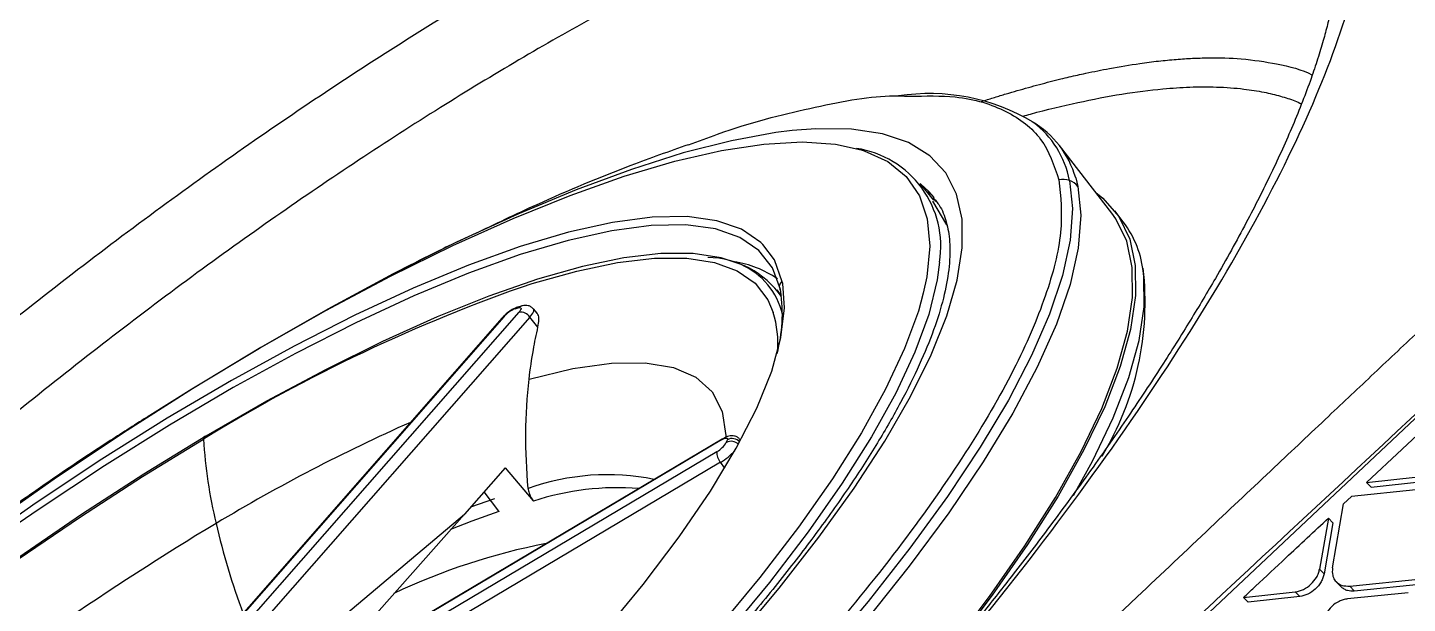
# Model space of a CAD drawing. Extents: x 0 to 84, y -21 to 126.
# Drawn here: x 66.344 to 69.27, y 12.891 to 14.113 of the extents above; entities that cross this region are included whole.
import ezdxf

# ---------------------------------------------------------------- set-up
doc = ezdxf.new("R2010")
doc.units = 0
doc.header["$MEASUREMENT"] = 0
doc.layers.add('1', color=4, linetype='Continuous')

# ---------------------------------------------------------------- blocks, each defined once
blk = doc.blocks.new('PRODIGY')
at = {"layer": '1', "color": 3, "linetype": 'Continuous', "lineweight": 25}
for p, q in [((67.665, 11.7548), (70.1624, 14.1091)), ((68.6434, 13.7194), (68.5323, 13.8629)), ((68.5668, 13.7943), (68.5713, 13.7762)), ((68.2659, 13.7469), (68.2371, 13.7827)), ((68.2937, 13.695), (68.2636, 13.745)), ((68.6677, 13.7008), (68.6496, 13.7242)), ((67.9427, 13.5442), (67.9333, 13.5564)), ((67.9453, 13.57), (67.9445, 13.5739)), ((67.3911, 13.5223), (67.383, 13.5198)), ((67.3505, 13.4973), (66.5632, 12.5986)), ((67.3537, 13.4993), (66.5664, 12.6006)), ((66.5989, 12.6105), (67.3862, 13.5093)), ((67.4089, 13.4986), (66.6216, 12.5999)), ((67.4263, 13.4775), (67.4089, 13.4986)), ((67.4244, 13.5071), (67.4166, 13.5161)), ((69.3628, 13.316), (69.1837, 13.1479)), ((67.8154, 13.238), (66.6768, 12.5613)), ((67.8169, 13.2399), (66.6783, 12.5632)), ((66.6673, 12.5368), (67.8059, 13.2135)), ((67.8135, 13.1905), (66.6748, 12.5138)), ((67.3567, 13.179), (67.2703, 13.0804)), ((67.3567, 13.179), (67.4162, 13.1088)), ((67.8225, 13.1783), (67.8135, 13.1905)), ((69.1837, 13.1479), (69.2929, 13.1596)), ((69.1933, 13.138), (69.1837, 13.1479)), ((69.1933, 13.138), (69.3025, 13.1497)), ((67.3341, 13.1132), (67.2833, 13.0953)), ((67.3432, 13.0865), (67.3122, 13.1282)), ((69.135, 13.1023), (69.1515, 13.1178)), ((69.2883, 13.1324), (69.1515, 13.1178)), ((67.3432, 13.0865), (67.3436, 13.086)), ((67.4166, 13.1082), (67.4162, 13.1088)), ((69.1115, 12.9668), (69.135, 13.1023)), ((66.7103, 12.6084), (67.2703, 13.0804)), ((66.9613, 12.7314), (67.2703, 13.0804)), ((69.103, 13.0722), (69.0841, 12.9639)), ((69.1125, 13.0623), (69.0937, 12.954)), ((69.103, 13.0722), (69.1125, 13.0623)), ((69.0841, 12.9639), (69.0937, 12.954)), ((69.1194, 12.937), (69.1289, 12.9271)), ((69.1481, 12.9277), (69.3, 12.9429)), ((68.9227, 12.9034), (69.0325, 12.9156)), ((69.0421, 12.9056), (69.0325, 12.9156)), ((69.272, 12.9133), (69.1435, 12.9006)), ((69.1577, 12.9178), (69.1481, 12.9277)), ((69.1577, 12.9178), (69.3095, 12.933)), ((68.9323, 12.8935), (68.9227, 12.9034)), ((69.0421, 12.9056), (68.9323, 12.8935))]:
    blk.add_line(p, q, dxfattribs=at)
at = {"layer": '1', "color": 3, "linetype": 'Continuous', "lineweight": 25, "flags": 128}
for points in [[(67.9653, 13.8948), (67.9308, 13.8905), (67.8369, 13.8733), (67.7345, 13.8472), (67.6244, 13.8123), (67.507, 13.7689), (67.3833, 13.7172), (67.2537, 13.6576), (67.1192, 13.5903), (66.9805, 13.5158), (66.8384, 13.4344), (66.6937, 13.3468), (66.5473, 13.2533), (66.4001, 13.1546), (66.2529, 13.0511)], [(67.8445, 12.8119), (67.9378, 12.9235), (68.0221, 13.0317), (68.0969, 13.1359), (68.1618, 13.2356), (68.2163, 13.3301), (68.2603, 13.4188), (68.2934, 13.5014), (68.3154, 13.5772), (68.3263, 13.6458), (68.3258, 13.7069), (68.3141, 13.7601), (68.2912, 13.805), (68.2573, 13.8414), (68.2125, 13.8691), (68.1571, 13.888), (68.0914, 13.8979), (68.0158, 13.8987), (67.9653, 13.8948)], [(66.5972, 13.2872), (66.6918, 13.3467), (66.8353, 13.433), (66.9761, 13.5127), (67.1133, 13.5854), (67.246, 13.6506), (67.3734, 13.7079), (67.4948, 13.7571), (67.6094, 13.7977), (67.7165, 13.8295), (67.8154, 13.8523), (67.9055, 13.8661), (67.9864, 13.8706), (68.0574, 13.866), (68.1118, 13.8541)], [(68.1118, 13.8541), (68.1181, 13.8521), (68.1682, 13.8291), (68.2073, 13.7972), (68.2353, 13.7564), (68.252, 13.7072), (68.2571, 13.6497), (68.2508, 13.5844), (68.2435, 13.5497)], [(68.5536, 13.7889), (68.5598, 13.7292), (68.5548, 13.6618), (68.5386, 13.587), (68.5113, 13.5052), (68.4731, 13.417), (68.424, 13.3226), (68.3645, 13.2228), (68.2948, 13.1179), (68.2153, 13.0085), (68.1263, 12.8953), (68.0285, 12.7787)], [(68.5713, 13.7762), (68.5776, 13.7149), (68.5721, 13.6454), (68.5548, 13.5682), (68.5258, 13.4838), (68.4853, 13.3925), (68.4336, 13.2949), (68.3708, 13.1916), (68.2975, 13.083), (68.2139, 12.9699), (68.1205, 12.8529), (68.0179, 12.7326), (67.9066, 12.6097), (67.7873, 12.4848), (67.6607, 12.3587), (67.5273, 12.2321), (67.3881, 12.1057), (67.2437, 11.9802), (67.0949, 11.8562), (66.9427, 11.7346), (66.7878, 11.6159), (66.6311, 11.5009)], [(68.6097, 13.763), (68.6241, 13.7514), (68.6583, 13.7121), (68.6814, 13.6643), (68.6933, 13.6083), (68.6939, 13.5443), (68.6832, 13.4728), (68.6613, 13.3941), (68.6284, 13.3086), (68.5844, 13.2167), (68.5298, 13.119), (68.4648, 13.016), (68.3897, 12.9082), (68.305, 12.7962)], [(68.2664, 13.7526), (68.2552, 13.7656), (68.2385, 13.7809)], [(67.9031, 13.6532), (67.8988, 13.6574), (67.8581, 13.6852), (67.8058, 13.7035), (67.7425, 13.712), (67.6685, 13.7107), (67.5845, 13.6996), (67.491, 13.6788), (67.3888, 13.6485), (67.2787, 13.6089), (67.1615, 13.5602), (67.038, 13.5029), (66.9093, 13.4374), (66.7763, 13.3642), (66.64, 13.2839), (66.5015, 13.197), (66.3617, 13.1042), (66.2219, 13.0063)], [(68.2998, 12.7942), (68.3843, 12.9058), (68.4591, 13.0133), (68.524, 13.116), (68.5784, 13.2134), (68.6222, 13.305), (68.6551, 13.3903), (68.6769, 13.4688), (68.6875, 13.5401), (68.6869, 13.6038), (68.6751, 13.6597), (68.652, 13.7073), (68.6434, 13.7194)], [(67.9404, 13.5573), (67.9237, 13.6033), (67.895, 13.6403), (67.8545, 13.6679), (67.8027, 13.686), (67.7398, 13.6945), (67.6663, 13.6932), (67.5828, 13.6822), (67.49, 13.6616), (67.3885, 13.6315), (67.2791, 13.5921), (67.1627, 13.5438), (67.0401, 13.4869), (66.9122, 13.4218), (66.7801, 13.3491), (66.6448, 13.2693), (66.5072, 13.183), (66.3684, 13.0909), (66.3241, 13.0604)], [(67.9445, 13.5739), (67.9277, 13.6202), (67.9031, 13.6532)], [(68.278, 13.6157), (68.273, 13.5777), (68.2552, 13.5045), (68.2259, 13.4242), (68.1854, 13.3373), (68.1339, 13.2444), (68.0718, 13.1461), (67.9993, 13.0429), (67.9171, 12.9355), (67.8255, 12.8245), (67.7251, 12.7106), (67.6166, 12.5945), (67.5006, 12.477), (67.3779, 12.3587), (67.2491, 12.2405), (67.1151, 12.1229), (66.9767, 12.0067), (66.8347, 11.8927), (66.6901, 11.7816), (66.5437, 11.6739)], [(67.8572, 13.6101), (67.8151, 13.6247), (67.7558, 13.6336), (67.6867, 13.6335), (67.6081, 13.6243), (67.5207, 13.6062), (67.4251, 13.5791), (67.322, 13.5434), (67.2122, 13.4993), (67.0964, 13.4471), (66.9754, 13.3872), (66.8502, 13.32), (66.7216, 13.2459)], [(67.4132, 13.5696), (67.414, 13.5698), (67.5087, 13.5966), (67.5953, 13.6146), (67.6732, 13.6237), (67.7417, 13.6238), (67.8004, 13.615), (67.8489, 13.5972), (67.8869, 13.5706), (67.914, 13.5355), (67.9254, 13.5088)], [(68.5622, 13.1199), (68.6026, 13.1932), (68.6465, 13.2851), (68.6795, 13.3706), (68.7014, 13.4494), (68.712, 13.5209), (68.7114, 13.5849), (68.7108, 13.5906)], [(66.4689, 11.8433), (66.6078, 11.9457), (66.7447, 12.0517), (66.8785, 12.1606), (67.0083, 12.2714), (67.1331, 12.3834), (67.2519, 12.4958), (67.3637, 12.6076), (67.4679, 12.718), (67.5634, 12.8262), (67.6497, 12.9313), (67.7261, 13.0325), (67.792, 13.1292), (67.8469, 13.2205), (67.8903, 13.3057), (67.922, 13.3842), (67.9416, 13.4554), (67.9492, 13.5188), (67.9453, 13.57)], [(68.2435, 13.5497), (68.2331, 13.5116), (68.204, 13.4318), (68.1637, 13.3455), (68.1125, 13.2532), (68.0507, 13.1554), (67.9788, 13.0528), (67.897, 12.946), (67.806, 12.8357), (67.7062, 12.7225), (67.5983, 12.6072), (67.4831, 12.4904), (67.361, 12.3728), (67.233, 12.2552), (67.0998, 12.1384), (66.9623, 12.0229), (66.8212, 11.9096), (66.6774, 11.7991), (66.5319, 11.6921)], [(67.3537, 13.4993), (67.3517, 13.4984), (67.3505, 13.4973)], [(67.3852, 13.5184), (67.3873, 13.5189), (67.389, 13.5188), (67.3901, 13.5183), (67.3905, 13.5173), (67.3904, 13.5158), (67.3895, 13.5139), (67.3881, 13.5117), (67.3862, 13.5093)], [(67.4073, 13.3672), (67.5, 13.3894), (67.5825, 13.4009), (67.654, 13.4017), (67.7137, 13.3917), (67.761, 13.3711), (67.7955, 13.34), (67.817, 13.2987), (67.825, 13.2476), (67.8251, 13.2451)], [(66.7216, 13.2459), (66.5905, 13.1657), (66.458, 13.0797), (66.3249, 12.9886), (66.1923, 12.8932), (66.061, 12.794), (65.9321, 12.6918), (65.8064, 12.5873), (65.6848, 12.4813), (65.5683, 12.3746), (65.4577, 12.2678), (65.3537, 12.1619), (65.2571, 12.0574), (65.1687, 11.9553), (65.089, 11.8562), (65.0187, 11.7609), (64.9581, 11.6699), (64.9079, 11.5841), (64.8682, 11.504), (64.8395, 11.4301), (64.8219, 11.3631), (64.8156, 11.3034), (64.8205, 11.2514), (64.8228, 11.2422)], [(64.9178, 11.589), (64.9201, 11.5933), (64.9699, 11.6783), (65.0299, 11.7684), (65.0996, 11.8629), (65.1785, 11.9611), (65.2662, 12.0622), (65.3618, 12.1657), (65.4648, 12.2707), (65.5744, 12.3764), (65.6899, 12.4822), (65.8103, 12.5872), (65.9348, 12.6907), (66.0626, 12.792), (66.1926, 12.8902), (66.324, 12.9848), (66.4559, 13.075), (66.5872, 13.1602), (66.717, 13.2397)], [(67.8154, 13.238), (67.8185, 13.2397), (67.8214, 13.241), (67.8238, 13.2418), (67.8259, 13.2421), (67.8274, 13.2419), (67.8282, 13.2412), (67.8285, 13.24), (67.8281, 13.2384)], [(67.8154, 13.238), (67.8163, 13.2394), (67.8169, 13.2399)], [(67.3436, 13.086), (67.2857, 13.0654), (67.2411, 13.0479)]]:
    blk.add_lwpolyline(points, dxfattribs=at)
at = {"layer": '1', "color": 3, "linetype": 'Continuous', "lineweight": 25}
for centre, radius, start, end in [((68.2565, 13.5431), 0.4302, 59.2772, 98.7609), ((68.3723, 13.739), 0.2022, 15.8661, 59.605), ((68.355, 13.7512), 0.2021, 10.7419, 53.1351), ((68.0705, 13.6491), 0.2102, 350.8534, 81.325), ((68.5404, 13.7503), 0.0408, 71.0366, 102.8029), ((68.5412, 13.7528), 0.0382, 37.9654, 71.1214), ((68.4942, 13.5695), 0.2176, 5.5439, 37.0965), ((67.7821, 13.4285), 0.197, 35.2475, 88.701), ((67.8073, 13.3938), 0.2253, 55.764, 81.0902), ((67.7949, 13.469), 0.1543, 13.2121, 66.1842), ((68.0819, 13.5309), 0.6322, 328.8125, 6.4991), ((68.5491, 10.2724), 3.4874, 109.0092, 121.6915), ((67.6129, 13.5063), 0.3317, 345.1851, 8.2348), ((67.9494, 13.5639), 0.0112, 116.2595, 215.8822), ((67.7399, 13.5148), 0.2049, 10.9682, 11.9741), ((67.3948, 13.5101), 0.0127, 107.0851, 139.3739), ((67.4, 13.4588), 0.0616, 111.6547, 138.7522), ((67.3868, 13.5078), 0.0126, 107.4275, 139.5235), ((67.9581, 11.6271), 1.9761, 106.8538, 107.0933), ((67.3884, 13.4844), 0.025, 34.8263, 95.0421), ((67.3775, 13.5282), 0.0431, 316.786, 335.4117), ((67.4119, 13.5131), 0.00555, 328.2397, 32.4435), ((67.7101, 13.4436), 0.225, 355.1947, 16.8481), ((68.6612, 9.8789), 3.715, 113.9028, 121.0794), ((66.7214, 13.2413), 0.00465, 87.707, 199.7385), ((67.7629, 13.3028), 1.0478, 183.4485, 193.3608), ((67.7807, 13.2599), 0.0528, 298.4703, 328.6662), ((67.037, 13.5428), 0.8477, 338.523, 338.9542), ((67.836, 13.2137), 0.0214, 44.0796, 118.3766), ((67.8383, 13.2197), 0.0213, 41.8333, 118.585), ((67.8362, 13.2107), 0.0304, 174.7287, 221.6497), ((67.7454, 13.3055), 0.1337, 300.6303, 317.5315), ((67.5737, 12.6642), 0.5, 78.5719, 109.6673), ((67.597, 12.5514), 0.5853, 85.7302, 107.9506), ((69.7727, 8.0076), 5.8914, 120.94253, 128.67437), ((68.342, 13.4349), 1.6417, 193.1783, 200.141), ((67.7032, 11.6799), 1.3631, 100.9837, 115.3009)]:
    blk.add_arc(centre, radius, start, end, dxfattribs=at)
for points, knots in [([(73.7038, 17.6398), (73.5881, 17.5307), (73.3529, 17.3088), (73.0099, 16.9848), (72.6861, 16.6786), (72.3966, 16.4046), (72.1528, 16.1737), (71.9512, 15.9828), (71.7883, 15.8284), (71.6432, 15.6909), (71.5188, 15.5731), (71.4173, 15.477), (71.3359, 15.3999), (71.2411, 15.31), (71.1121, 15.1878), (70.9471, 15.0316), (70.7602, 14.8547), (70.5548, 14.6603), (70.3367, 14.454), (70.0855, 14.2164), (69.8199, 13.9653), (69.5484, 13.7088), (69.3455, 13.5171), (69.2008, 13.3805), (69.097, 13.2825), (68.9815, 13.1734), (68.8462, 13.0458), (68.673, 12.8823), (68.4574, 12.6788), (68.1953, 12.4313), (67.8996, 12.1522), (67.5706, 11.8413), (67.2082, 11.4986), (66.8275, 11.1383), (66.5678, 10.8921), (66.4399, 10.7708)], [0, 0, 0, 0, 0.047732, 0.097021, 0.141602, 0.181473, 0.216643, 0.242357, 0.264803, 0.283982, 0.302359, 0.316221, 0.32592, 0.336001, 0.355428, 0.379237, 0.404198, 0.432652, 0.464067, 0.494314, 0.536393, 0.573752, 0.606394, 0.620146, 0.633459, 0.649229, 0.66783, 0.689262, 0.720711, 0.75677, 0.797442, 0.842721, 0.892609, 0.947115, 1, 1, 1, 1]), ([(69.1415, 14.6021), (69.1178, 14.6417), (69.085, 14.6737), (69.002, 14.7216), (68.9518, 14.7376), (68.8355, 14.754), (68.7693, 14.7543), (68.6227, 14.7398), (68.5423, 14.725), (68.3691, 14.6808), (68.2764, 14.6514), (68.0805, 14.5787), (67.9773, 14.5354), (67.6551, 14.3856), (67.4229, 14.259), (67.0607, 14.0331), (66.9376, 13.9519), (66.6891, 13.7786), (66.5636, 13.6865), (66.3126, 13.4931), (66.187, 13.3918), (65.9385, 13.1819), (65.8156, 13.0733), (65.5748, 12.8513), (65.457, 12.7379), (65.229, 12.5091), (65.1189, 12.3937), (64.9087, 12.1639), (64.8086, 12.0494), (64.6674, 11.8806), (64.6219, 11.8248), (64.5339, 11.7145), (64.4915, 11.6601), (64.4508, 11.6063)], [0, 0, 0, 0, 0.0625, 0.0625, 0.125, 0.125, 0.1875, 0.1875, 0.25, 0.25, 0.3125, 0.3125, 0.375, 0.375, 0.5, 0.5, 0.5625, 0.5625, 0.625, 0.625, 0.6875, 0.6875, 0.75, 0.75, 0.8125, 0.8125, 0.875, 0.875, 0.9375, 0.9375, 0.96875, 0.96875, 1, 1, 1, 1]), ([(65.2415, 10.3531), (65.3579, 10.4073), (65.4789, 10.4682), (65.7265, 10.6025), (65.8532, 10.6759), (66.1091, 10.8338), (66.2384, 10.9183), (66.4965, 11.0969), (66.6253, 11.1909), (66.8796, 11.3865), (67.0052, 11.4881), (67.2506, 11.6966), (67.3705, 11.8035), (67.6025, 12.0207), (67.7146, 12.1308), (67.9294, 12.352), (68.0321, 12.4631), (68.3241, 12.7946), (68.4971, 13.0131), (68.7172, 13.3248), (68.784, 13.426), (68.9035, 13.6212), (68.9561, 13.7152), (69.0461, 13.8941), (69.0834, 13.9789), (69.1417, 14.1377), (69.1626, 14.2115), (69.187, 14.3466), (69.1905, 14.4077), (69.1795, 14.5158), (69.1649, 14.5628), (69.1415, 14.6021)], [0, 0, 0, 0, 0.0625, 0.0625, 0.125, 0.125, 0.1875, 0.1875, 0.25, 0.25, 0.3125, 0.3125, 0.375, 0.375, 0.4375, 0.4375, 0.5, 0.5, 0.625, 0.625, 0.6875, 0.6875, 0.75, 0.75, 0.8125, 0.8125, 0.875, 0.875, 0.9375, 0.9375, 1, 1, 1, 1]), ([(69.0818, 14.415), (69.08, 14.418), (69.0764, 14.4238), (69.0705, 14.4323), (69.0644, 14.4407), (69.0578, 14.4487), (69.0508, 14.4566), (69.0435, 14.4642), (69.0358, 14.4716), (69.0276, 14.4788), (69.019, 14.4857), (69.01, 14.4923), (69.0006, 14.4987), (68.9907, 14.5048), (68.9804, 14.5106), (68.9696, 14.5161), (68.9584, 14.5213), (68.9467, 14.5262), (68.9346, 14.5308), (68.9219, 14.535), (68.886, 14.5457), (68.8196, 14.5576), (68.71, 14.5593), (68.5805, 14.545), (68.4023, 14.507), (68.1697, 14.4327), (67.8729, 14.3074), (67.5564, 14.1461), (67.2185, 13.9472), (66.87, 13.7164), (66.5123, 13.4532), (66.2146, 13.2122), (65.9802, 13.0092), (65.8115, 12.8566), (65.6414, 12.6963), (65.5083, 12.5655), (65.3962, 12.4517), (65.3126, 12.3652), (65.2305, 12.2779), (65.1253, 12.1638), (65.007, 12.0312), (64.9007, 11.9064), (64.833, 11.8248), (64.7941, 11.7772), (64.7567, 11.7308), (64.7208, 11.6856), (64.6863, 11.6417), (64.6533, 11.5989), (64.632, 11.571), (64.6215, 11.5572)], [0, 0, 0, 0, 0.004961, 0.009964, 0.015009, 0.020095, 0.025223, 0.030394, 0.035606, 0.04086, 0.046156, 0.051494, 0.056875, 0.062297, 0.067761, 0.073268, 0.078816, 0.084406, 0.090038, 0.095711, 0.101426, 0.136972, 0.173931, 0.212233, 0.251784, 0.315042, 0.374908, 0.437398, 0.497355, 0.558848, 0.620735, 0.683097, 0.71448, 0.745976, 0.774958, 0.809253, 0.822307, 0.841005, 0.859392, 0.872803, 0.907141, 0.936438, 0.946073, 0.955528, 0.964799, 0.973885, 0.982782, 0.991488, 1, 1, 1, 1]), ([(69.1189, 14.3128), (69.1203, 14.302), (69.1227, 14.2823), (69.122, 14.2502), (69.1196, 14.2214), (69.1165, 14.197), (69.1124, 14.1728), (69.1076, 14.1483), (69.1009, 14.1192), (69.0918, 14.0852), (69.0803, 14.0468), (69.0605, 13.9882), (69.0296, 13.9087), (68.9833, 13.8061), (68.9286, 13.6977), (68.8706, 13.593), (68.8098, 13.4907), (68.7485, 13.3931), (68.6781, 13.2868), (68.5993, 13.1735), (68.5174, 13.0614), (68.4401, 12.96), (68.3749, 12.8771), (68.3239, 12.8139), (68.286, 12.7679), (68.2531, 12.7283), (68.216, 12.6842), (68.1559, 12.614), (68.0658, 12.5114), (67.9377, 12.3708), (67.775, 12.2004), (67.5907, 12.0175), (67.3944, 11.8331), (67.2018, 11.6617), (67.0123, 11.5015), (66.8323, 11.3568), (66.6509, 11.2176), (66.4715, 11.0866), (66.2978, 10.9662), (66.1455, 10.8654), (66.0258, 10.7897), (65.9266, 10.7288), (65.8328, 10.6728), (65.7195, 10.6075), (65.585, 10.5334), (65.4305, 10.4531), (65.3244, 10.4021), (65.2678, 10.3749)], [0, 0, 0, 0, 0.024053, 0.043547, 0.058465, 0.070896, 0.079513, 0.089272, 0.100196, 0.112283, 0.1255, 0.138871, 0.168858, 0.197157, 0.224094, 0.25302, 0.273909, 0.296081, 0.319543, 0.344303, 0.369207, 0.390318, 0.407305, 0.420161, 0.428878, 0.43527, 0.444046, 0.455446, 0.477483, 0.50547, 0.539454, 0.579495, 0.615917, 0.65265, 0.687139, 0.719357, 0.749276, 0.783401, 0.813855, 0.840609, 0.863643, 0.877195, 0.893485, 0.913923, 0.9385, 0.967199, 1, 1, 1, 1]), ([(66.4995, 10.7371), (66.4999, 10.7375), (66.5034, 10.7406), (66.5149, 10.7512), (66.5562, 10.7887), (66.7103, 10.9288), (67.3106, 11.4735), (68.4979, 12.5505), (69.5527, 13.5402), (70.1603, 14.1102)], [0, 0, 0, 0, 0.000353, 0.002828, 0.009436, 0.033986, 0.128384, 0.498019, 1, 1, 1, 1]), ([(68.3673, 13.9566), (68.3683, 13.9569), (68.3777, 13.96), (68.3948, 13.9652), (68.4191, 13.9727), (68.443, 13.9797), (68.4665, 13.9863), (68.4898, 13.9927), (68.5127, 13.9987), (68.5338, 14.004), (68.559, 14.01), (68.5938, 14.0179), (68.6443, 14.028), (68.6957, 14.0365), (68.7424, 14.0425), (68.7798, 14.0461), (68.8145, 14.0483), (68.8616, 14.0497), (68.9236, 14.0481), (68.9975, 14.0363), (69.0479, 14.0246), (69.068, 14.0124), (69.0684, 14.0122)], [0, 0, 0, 0, 0.003172, 0.029465, 0.055737, 0.081984, 0.108206, 0.134399, 0.160561, 0.186691, 0.20764, 0.249144, 0.311043, 0.393069, 0.446527, 0.498211, 0.548126, 0.596279, 0.708544, 0.842746, 0.997451, 1, 1, 1, 1]), ([(67.7455, 13.8642), (67.7663, 13.8721), (67.8608, 13.9083), (68.0047, 13.944), (68.1412, 13.9705), (68.2004, 13.9682), (68.2143, 13.9676)], [0, 0, 0, 0, 0.109107, 0.495559, 0.882013, 1, 1, 1, 1]), ([(68.2143, 13.9676), (68.2479, 13.9683), (68.3298, 13.9699), (68.4232, 13.9389), (68.5001, 13.882), (68.5209, 13.8207), (68.5313, 13.7901)], [0, 0, 0, 0, 0.188025, 0.458684, 0.729342, 1, 1, 1, 1]), ([(68.4557, 13.9253), (68.4609, 13.9268), (68.5015, 13.9388), (68.5718, 13.955), (68.6659, 13.9734), (68.7443, 13.9833), (68.8106, 13.9877), (68.8682, 13.9879), (68.9206, 13.984), (68.9651, 13.977), (69.0008, 13.9682), (69.0271, 13.96), (69.0408, 13.9538), (69.0452, 13.9517)], [0, 0, 0, 0, 0.019601, 0.152849, 0.286279, 0.419659, 0.513135, 0.613423, 0.724098, 0.812493, 0.890229, 0.964439, 1, 1, 1, 1]), ([(67.7452, 13.8648), (67.7045, 13.8504), (67.5965, 13.812), (67.4449, 13.7485), (67.3338, 13.6954), (67.2888, 13.6739)], [0, 0, 0, 0, 0.264307, 0.701451, 1, 1, 1, 1]), ([(68.5313, 13.7901), (68.5349, 13.7545), (68.5421, 13.6835), (68.5074, 13.5462), (68.4401, 13.3893), (68.338, 13.2132), (68.2037, 13.0215), (68.0393, 12.8173), (67.8477, 12.604), (67.6322, 12.3855), (67.3964, 12.1654), (67.1443, 11.9476), (66.8805, 11.7348), (66.6992, 11.6017), (66.6085, 11.5351)], [0, 0, 0, 0, 0.083333, 0.166667, 0.25, 0.333333, 0.416667, 0.5, 0.583333, 0.666666, 0.75, 0.833333, 0.916667, 1, 1, 1, 1]), ([(68.251, 13.7653), (68.2544, 13.7635), (68.2632, 13.7585), (68.2669, 13.7495), (68.2692, 13.7439)], [0, 0, 0, 0, 0.375553, 1, 1, 1, 1]), ([(68.2655, 13.7516), (68.2705, 13.7455), (68.2832, 13.7299), (68.2945, 13.6975), (68.3012, 13.6535), (68.2991, 13.6011), (68.2877, 13.5401), (68.2669, 13.4725), (68.2366, 13.3984), (68.1969, 13.3183), (68.1477, 13.2325), (68.0893, 13.1415), (68.0218, 13.046), (67.9458, 12.9465), (67.8615, 12.8437), (67.7694, 12.738), (67.67, 12.6301), (67.5639, 12.5207), (67.4515, 12.4102), (67.3336, 12.2994), (67.2107, 12.1887), (67.0835, 12.0789), (66.9527, 11.9705), (66.819, 11.8641), (66.6838, 11.7606), (66.5929, 11.6944), (66.5477, 11.6616)], [0, 0, 0, 0, 0.0276835, 0.0701521, 0.1106518, 0.1535539, 0.1954807, 0.2371716, 0.2788869, 0.3207383, 0.362748, 0.4049001, 0.4471687, 0.4895303, 0.5319641, 0.574454, 0.6169881, 0.6595559, 0.7021505, 0.7447652, 0.787395, 0.8300368, 0.8726865, 0.9153418, 0.9579995, 1, 1, 1, 1]), ([(67.2738, 13.6669), (67.2576, 13.6594), (67.187, 13.6266), (67.1167, 13.5889), (67.0625, 13.5599)], [0, 0, 0, 0, 0.230493, 1, 1, 1, 1]), ([(67.4162, 13.516), (67.4149, 13.5175), (67.412, 13.5207), (67.4059, 13.5231), (67.3994, 13.5239), (67.3945, 13.5232), (67.3917, 13.5224), (67.3908, 13.5222)], [0, 0, 0, 0, 0.201241, 0.439653, 0.66013, 0.897608, 1, 1, 1, 1]), ([(67.3831, 13.5198), (67.3802, 13.5187), (67.374, 13.5163), (67.364, 13.5099), (67.3557, 13.503), (67.3518, 13.4987), (67.3505, 13.4973)], [0, 0, 0, 0, 0.25371, 0.54866, 0.855062, 1, 1, 1, 1]), ([(67.4263, 13.4775), (67.4272, 13.4829), (67.429, 13.4934), (67.4276, 13.5035), (67.4247, 13.506), (67.4239, 13.5066)], [0, 0, 0, 0, 0.442851, 0.848467, 1, 1, 1, 1]), ([(67.4073, 13.3672), (67.41, 13.3881), (67.415, 13.4255), (67.4229, 13.4616), (67.4263, 13.4775)], [0, 0, 0, 0, 0.560111, 1, 1, 1, 1]), ([(67.4054, 13.135), (67.4027, 13.1743), (67.3972, 13.2529), (67.4039, 13.3291), (67.4073, 13.3672)], [0, 0, 0, 0, 0.50026, 1, 1, 1, 1]), ([(66.5963, 13.2859), (66.5689, 13.2685), (66.4867, 13.2164), (66.368, 13.136), (66.2777, 13.0712), (66.2412, 13.045)], [0, 0, 0, 0, 0.230055, 0.688779, 1, 1, 1, 1]), ([(67.8543, 13.2392), (67.8528, 13.2408), (67.8497, 13.2441), (67.8433, 13.2464), (67.8368, 13.2471), (67.8298, 13.2459), (67.8234, 13.2435), (67.8187, 13.2409), (67.8169, 13.2399)], [0, 0, 0, 0, 0.152272, 0.310689, 0.45908, 0.6213, 0.854433, 1, 1, 1, 1]), ([(67.4054, 13.135), (67.4059, 13.1317), (67.4069, 13.1258), (67.4105, 13.1167), (67.4141, 13.1117), (67.4162, 13.1088)], [0, 0, 0, 0, 0.344086, 0.625728, 1, 1, 1, 1]), ([(68.9227, 12.9034), (68.9236, 12.9043), (68.9322, 12.9124), (68.9623, 12.9405), (69.0214, 12.9959), (69.0729, 13.0441), (69.103, 13.0722)], [0, 0, 0, 0, 0.015651, 0.142911, 0.500009, 1, 1, 1, 1]), ([(69.1115, 12.9668), (69.1111, 12.9611), (69.1107, 12.9548), (69.1126, 12.9483), (69.1143, 12.9435), (69.1195, 12.9356), (69.1311, 12.9279), (69.1424, 12.9278), (69.1481, 12.9277)], [0, 0, 0, 0, 0.249567, 0.278591, 0.330141, 0.500424, 0.75036, 1, 1, 1, 1]), ([(69.0325, 12.9155), (69.0355, 12.916), (69.0414, 12.917), (69.053, 12.9217), (69.0664, 12.9309), (69.0765, 12.9437), (69.082, 12.955), (69.0834, 12.9609), (69.0841, 12.9639)], [0, 0, 0, 0, 0.129099, 0.255623, 0.500149, 0.741182, 0.86847, 1, 1, 1, 1]), ([(69.0937, 12.954), (69.093, 12.951), (69.0916, 12.9452), (69.0862, 12.9337), (69.0758, 12.9208), (69.0594, 12.9093), (69.0478, 12.9069), (69.0421, 12.9056)], [0, 0, 0, 0, 0.128728, 0.256326, 0.507271, 0.754894, 1, 1, 1, 1]), ([(69.129, 12.9271), (69.1311, 12.9253), (69.1351, 12.9217), (69.1447, 12.9178), (69.1527, 12.9178), (69.1577, 12.9178)], [0, 0, 0, 0, 0.285856, 0.555407, 1, 1, 1, 1]), ([(69.1435, 12.9006), (69.1404, 12.9001), (69.1344, 12.8991), (69.1227, 12.8944), (69.1094, 12.8853), (69.0993, 12.8726), (69.0938, 12.8613), (69.0924, 12.8554), (69.0917, 12.8523)], [0, 0, 0, 0, 0.13031, 0.25722, 0.500153, 0.739704, 0.867378, 1, 1, 1, 1])]:
    blk.add_open_spline(points, degree=3, knots=knots, dxfattribs=at)

msp = doc.modelspace()

# ---------------------------------------------------------------- block references
at = {"layer": '1'}
msp.add_blockref('PRODIGY', (0, 0), dxfattribs=at)

doc.saveas('drawing.dxf')
